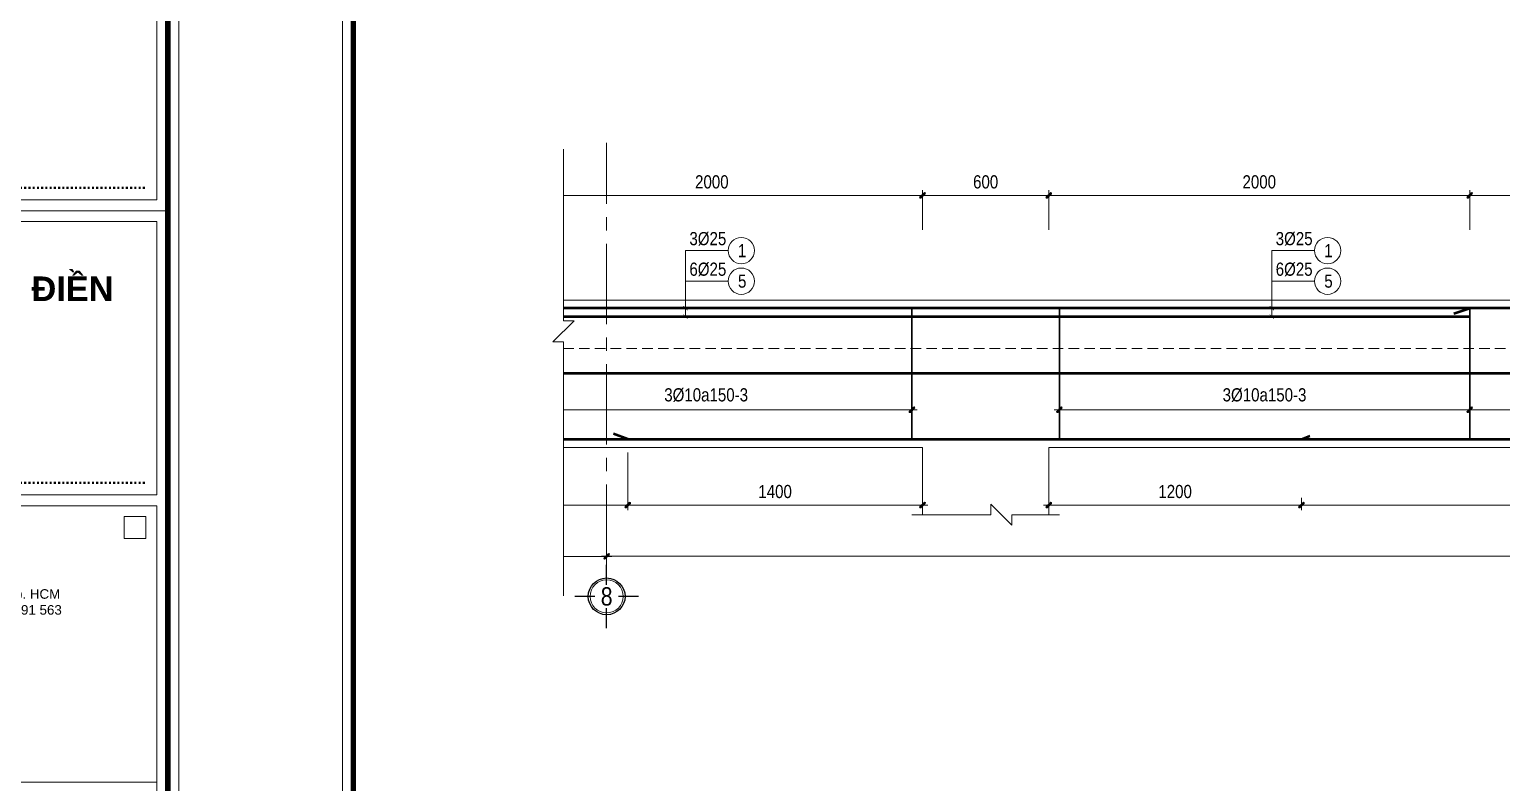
# Model space of a CAD drawing. Header units: millimetres. Extents: x 397144 to 8960116, y 345581 to 674207.
# Drawn here: x 5170583 to 5177575, y 656742 to 660322 of the extents above; entities that cross this region are included whole.
import ezdxf
from ezdxf.enums import TextEntityAlignment as Align
from ezdxf.xclip import XClip

# ---------------------------------------------------------------- set-up
doc = ezdxf.new("R2010")
doc.units = ezdxf.units.MM
doc.header["$XCLIPFRAME"] = 0
doc.header["$PDSIZE"] = -10
doc.linetypes.add('CENTER2', pattern=[28.575, 19.05, -3.175, 3.175, -3.175])
doc.linetypes.add('HIDDEN', pattern=[0.375, 0.25, -0.125])
doc.layers.get('0').update_dxf_attribs({"linetype": 'CONTINUOUS'})
doc.layers.get('Defpoints').update_dxf_attribs({"color": 12, "linetype": 'CONTINUOUS'})
for name, color, linetype, lineweight in [('2', 2, 'CONTINUOUS', 20), ('CDAI', 8, 'CONTINUOUS', 30), ('CTHEP', 2, 'CONTINUOUS', 50), ('DBAO', 3, 'CONTINUOUS', 20), ('DGIONG', 4, 'CONTINUOUS', 13), ('KTH', 150, 'CONTINUOUS', 5), ('Net khuat', 8, 'HIDDEN', 13), ('STICK', 1, 'CONTINUOUS', 9), ('TEXT', 7, 'CONTINUOUS', 15)]:
    doc.layers.add(name, color=color, linetype=linetype, lineweight=lineweight)
doc.layers.add('8', color=8, linetype='CONTINUOUS')
doc.styles.add('CHG_XX_Khung ten$0$A1 BORDER$0$ARIAL', font='arial.ttf')
doc.styles.add('CHG_XX_Khung ten$0$A1 BORDER$0$Title Block DD$0$Arial - Bold', font='arialbd.ttf', dxfattribs={"height": 2.5})
doc.styles.add('HELVECONDENSE', font='VHELVCN_0.TTF')
doc.styles.add('Star-HelCon', font='VHELVCN_0.TTF')
doc.styles.add('TTP-HelCon', font='VHELVCN_0.TTF')
doc.styles.add('VNI-HELVE-CONDENSE', font='VHELVCN_0.TTF')
doc.dimstyles.new('kc-25', dxfattribs={"dimtxt": 62.5, "dimasz": 20, "dimexe": 20, "dimexo": 50, "dimgap": 25, "dimtad": 3, "dimdec": 0, "dimzin": 0, "dimdsep": 46, "dimtxsty": 'VNI-HELVE-CONDENSE', "dimblk": 'DIM', "dimcen": 2.5, "dimclrd": 256, "dimclre": 154, "dimclrt": 7, "dimaunit": 1, "dimadec": 0, "dimazin": 0, "dimtfac": 1, "dimtdec": 0, "dimtix": 1, "dimtmove": 0, "dimatfit": 3, "dimldrblk": 'DOT', "dimfxl": 1, "dimtolj": 1, "dimtzin": 0, "dimarcsym": 0})
doc.dimstyles.new('TTP-25', dxfattribs={"dimscale": 25, "dimtxt": 2.5, "dimasz": 1, "dimexe": 1, "dimexo": 1, "dimgap": 0.09, "dimtad": 0, "dimdec": 4, "dimrnd": 5, "dimzin": 9, "dimdsep": 46, "dimtxsty": 'TTP-HelCon', "dimblk": 'Stick1', "dimcen": 0.09, "dimdle": 1.5, "dimclrd": 256, "dimclre": 256, "dimclrt": 7, "dimadec": 0, "dimazin": 0, "dimtfac": 1, "dimtdec": 4, "dimtmove": 0, "dimatfit": 3, "dimldrblk": '_ArchTick1', "dimfxl": 1, "dimtvp": 1, "dimtolj": 1, "dimtzin": 0, "dimarcsym": 0})

# ---------------------------------------------------------------- blocks, each defined once
blk = doc.blocks.new('AY-33')
at = {"layer": 'CTHEP'}
blk.add_line((5171674.09057, 590166.85075), (5196483.5754, 590166.83185), dxfattribs=at)
for points in [[(5196810.36291, 589847.60311), (5196810.36291, 590475.79032), (5171520.36551, 590475.86587)], [(5171578.60447, 590230.25598), (5171578.60447, 589853.86591), (5196259.37159, 589853.84476), (5196748.53006, 589853.79053), (5196748.53006, 589853.79053)]]:
    blk.add_lwpolyline(points, dxfattribs=at)
at = {"layer": 'DBAO'}
blk.add_lwpolyline([(5187890.36291, 589814.84602), (5196840.36149, 589814.83525), (5196840.36291, 590514.70496), (5171490.36551, 590514.87736), (5171490.36551, 589814.86587), (5171490.36551, 589814.86587), (5171490.36551, 589494.86587)], dxfattribs=at)
at = {"layer": 'Net khuat', "ltscale": 200}
blk.add_lwpolyline([(5171490.36551, 589814.86587), (5171490.36551, 589814.86587), (5172090.36551, 589814.86587), (5172090.36551, 590284.86587), (5196840.36244, 590284.86587)], dxfattribs=at)
blk = doc.blocks.new('CHG_XX_Khung ten')
blk.add_line((687, 422.69), (824, 422.69))
for points in [[(15, 579), (826, 579), (826, 15), (15, 15)], [(816, 362.62), (820, 362.62), (820, 366.62), (816, 366.62)]]:
    blk.add_lwpolyline(points, close=True)
at = {"color": 4, "linetype": 'Continuous', "const_width": 1}
blk.add_lwpolyline([(17, 577), (824, 577), (824, 17), (17, 17)], close=True, dxfattribs=at)
at = {"linetype": 'Continuous'}
for points in [[(689, 471), (822, 471), (822, 424.69), (689, 424.69)], [(689, 368.62), (822, 368.62), (822, 317.93), (689, 317.93)], [(689, 317.93), (822, 317.93), (822, 289.93), (689, 289.93)]]:
    blk.add_lwpolyline(points, close=True, dxfattribs=at)
at = {"style": 'CHG_XX_Khung ten$0$A1 BORDER$0$Title Block DD$0$Arial - Bold'}
for p in [(820, 427.69), (820, 373.62)]:
    blk.add_text('.....................................................', height=2, dxfattribs=at).set_placement(p, align=Align.MIDDLE_RIGHT)
at = {"ltscale": 10, "insert": (739.49, 345.2), "char_height": 1.75, "width": 83.001, "attachment_point": 7, "style": 'CHG_XX_Khung ten$0$A1 BORDER$0$ARIAL'}
blk.add_mtext('Địa chỉ: 37 Trần Ngọc Diện, P.Thảo Điền, Quận 2, Tp. HCM\\PTel: (84.8) 35 191 561 – 35 191 562, Fax: (84.8) 35 191 563\\PEmail: hcmc@htt-group.com', dxfattribs=at)
at = {"ltscale": 10, "insert": (755.91, 410.64), "char_height": 4.5, "width": 121.2929, "attachment_point": 2, "style": 'CHG_XX_Khung ten$0$A1 BORDER$0$Title Block DD$0$Arial - Bold', "bg_fill": 2}
blk.add_mtext('CÔNG TY CỔ PHẦN THIÊN PHÚC ĐIỀN', dxfattribs=at)
at = {"linetype": 'Continuous'}
blk.add_lwpolyline([(689, 420.69), (822, 420.69), (822, 370.62), (689, 370.62)], close=True, dxfattribs=at)
blk = doc.blocks.new('Stick1')
at = {"layer": 'STICK'}
h = blk.add_hatch(color=256, dxfattribs=at)
edge = h.paths.add_edge_path()
edge.add_line((0.3, 0.5), (-0.5, -0.3))
edge.add_arc((-0.4, -0.4), 0.141, 135, 315)
edge.add_line((-0.3, -0.5), (0.5, 0.3))
edge.add_arc((0.4, 0.4), 0.141, 315, 495)
blk.add_line((1, 0), (-1, 0), dxfattribs=at)
blk.add_lwpolyline([(0.3, 0.5), (-0.5, -0.3, 1), (-0.3, -0.5), (0.5, 0.3, 1), (0.3, 0.5, 1)], format="xyb", dxfattribs=at)
blk = doc.blocks.new('*D8429')
at = {"layer": 'Defpoints', "color": 0, "transparency": 16777216}
for p in [(19768.5, 1526.5), (17769.5, 1337.5), (19768.5, 1337.5)]:
    blk.add_point(p, dxfattribs=at)
at = {"layer": 'KTH', "lineweight": -2, "transparency": 16777216}
for p, q in [((17769.5, 1362.5), (17769.5, 1551.5)), ((19768.5, 1362.5), (19768.5, 1551.5)), ((17794.5, 1526.5), (19743.5, 1526.5))]:
    blk.add_line(p, q, dxfattribs=at)
at = {"layer": 'KTH', "lineweight": -2, "transparency": 16777216, "xscale": 25, "yscale": 25, "zscale": 25, "rotation": 180}
blk.add_blockref('Stick1', (17769.5, 1526.5), dxfattribs=at)
at = {"layer": 'KTH', "lineweight": -2, "transparency": 16777216, "xscale": 25, "yscale": 25, "zscale": 25}
blk.add_blockref('Stick1', (19768.5, 1526.5), dxfattribs=at)
at = {"layer": 'KTH', "color": 7, "transparency": 16777216, "insert": (18769, 1590.4), "char_height": 62.5, "attachment_point": 5, "style": 'TTP-HelCon'}
blk.add_mtext('\\A1;2000', dxfattribs=at)
blk = doc.blocks.new('_ArchTick1')
at = {"color": 0, "const_width": 3.81}
blk.add_lwpolyline([(-12.7, -12.7), (12.7, 12.7)], dxfattribs=at)
blk = doc.blocks.new('*D8430')
at = {"layer": 'Defpoints', "color": 0, "transparency": 16777216}
for p in [(15164.5, 581.6), (17119.5, 565), (15164.5, 507.6)]:
    blk.add_point(p, dxfattribs=at)
at = {"layer": 'KTH', "lineweight": -2, "transparency": 16777216}
for p, q in [((15164.5, 556.6), (15164.5, 482.6)), ((17094.5, 507.6), (15189.5, 507.6)), ((17119.5, 540), (17119.5, 482.6))]:
    blk.add_line(p, q, dxfattribs=at)
at = {"layer": 'KTH', "lineweight": -2, "transparency": 16777216, "xscale": 25, "yscale": 25, "zscale": 25, "rotation": 180}
blk.add_blockref('Stick1', (15164.5, 507.6), dxfattribs=at)
at = {"layer": 'KTH', "lineweight": -2, "transparency": 16777216, "xscale": 25, "yscale": 25, "zscale": 25}
blk.add_blockref('Stick1', (17119.5, 507.6), dxfattribs=at)
at = {"layer": 'KTH', "color": 7, "transparency": 16777216, "insert": (16142, 577.5), "char_height": 62.5, "attachment_point": 5, "style": 'TTP-HelCon'}
blk.add_mtext('\\A1;3Þ10a150-3', dxfattribs=at)
blk = doc.blocks.new('*D8431')
at = {"layer": 'Defpoints', "color": 0, "transparency": 16777216}
for p in [(17819.5, 565), (19768.5, 581.6), (19768.5, 507.6)]:
    blk.add_point(p, dxfattribs=at)
at = {"layer": 'KTH', "lineweight": -2, "transparency": 16777216}
for p, q in [((17819.5, 540), (17819.5, 482.6)), ((17844.5, 507.6), (19743.5, 507.6)), ((19768.5, 556.6), (19768.5, 482.6))]:
    blk.add_line(p, q, dxfattribs=at)
at = {"layer": 'KTH', "lineweight": -2, "transparency": 16777216, "xscale": 25, "yscale": 25, "zscale": 25, "rotation": 180}
blk.add_blockref('Stick1', (17819.5, 507.6), dxfattribs=at)
at = {"layer": 'KTH', "lineweight": -2, "transparency": 16777216, "xscale": 25, "yscale": 25, "zscale": 25}
blk.add_blockref('Stick1', (19768.5, 507.6), dxfattribs=at)
at = {"layer": 'KTH', "color": 7, "transparency": 16777216, "insert": (18794, 577.5), "char_height": 62.5, "attachment_point": 5, "style": 'TTP-HelCon'}
blk.add_mtext('\\A1;3Þ10a150-3', dxfattribs=at)
blk = doc.blocks.new('*D8434')
at = {"layer": 'Defpoints', "color": 0, "transparency": 16777216}
for p in [(9669.5, 9.2), (15669.5, 9.1), (15669.5, -188.9)]:
    blk.add_point(p, dxfattribs=at)
at = {"layer": 'KTH', "lineweight": -2, "transparency": 16777216}
for p, q in [((9669.5, -15.8), (9669.5, -213.9)), ((15669.5, -15.9), (15669.5, -213.9)), ((9694.5, -188.9), (15644.5, -188.9))]:
    blk.add_line(p, q, dxfattribs=at)
at = {"layer": 'KTH', "lineweight": -2, "transparency": 16777216, "xscale": 25, "yscale": 25, "zscale": 25, "rotation": 180}
blk.add_blockref('Stick1', (9669.5, -188.9), dxfattribs=at)
at = {"layer": 'KTH', "lineweight": -2, "transparency": 16777216, "xscale": 25, "yscale": 25, "zscale": 25}
blk.add_blockref('Stick1', (15669.5, -188.9), dxfattribs=at)
at = {"layer": 'KTH', "color": 7, "transparency": 16777216, "insert": (12669.5, -125), "char_height": 62.5, "attachment_point": 5, "style": 'TTP-HelCon'}
blk.add_mtext('\\A1;7400', dxfattribs=at)
blk = doc.blocks.new('*D8439')
at = {"layer": 'Defpoints', "color": 0, "transparency": 16777216}
for p in [(17169.5, 1526.5), (15168.5, 1337.5), (17169.5, 1337.5)]:
    blk.add_point(p, dxfattribs=at)
at = {"layer": 'KTH', "lineweight": -2, "transparency": 16777216}
for p, q in [((15168.5, 1362.5), (15168.5, 1551.5)), ((17169.5, 1362.5), (17169.5, 1551.5)), ((15193.5, 1526.5), (17144.5, 1526.5))]:
    blk.add_line(p, q, dxfattribs=at)
at = {"layer": 'KTH', "lineweight": -2, "transparency": 16777216, "xscale": 25, "yscale": 25, "zscale": 25, "rotation": 180}
blk.add_blockref('Stick1', (15168.5, 1526.5), dxfattribs=at)
at = {"layer": 'KTH', "lineweight": -2, "transparency": 16777216, "xscale": 25, "yscale": 25, "zscale": 25}
blk.add_blockref('Stick1', (17169.5, 1526.5), dxfattribs=at)
at = {"layer": 'KTH', "color": 7, "transparency": 16777216, "insert": (16169, 1590.4), "char_height": 62.5, "attachment_point": 5, "style": 'TTP-HelCon'}
blk.add_mtext('\\A1;2000', dxfattribs=at)
blk = doc.blocks.new('dau truc')
blk.add_circle((0, 0), 180)
at = {"layer": '8'}
for p, q in [((0, 127), (0, 345)), ((-127, 0), (-345, 0)), ((345, 0), (127, 0)), ((0, -345), (0, -127))]:
    blk.add_line(p, q, dxfattribs=at)
blk.add_circle((0, 0), 200, dxfattribs=at)
at = {"layer": 'TEXT', "style": 'HELVECONDENSE'}
blk.add_attdef('A', text='', height=233, dxfattribs=at).set_placement((0, 0), align=Align.MIDDLE)
blk = doc.blocks.new('*D8441')
at = {"layer": 'Defpoints', "color": 0, "transparency": 16777216}
for p in [(17769.5, 1526.5), (17169.5, 1362.5), (17769.5, 1337.5)]:
    blk.add_point(p, dxfattribs=at)
at = {"layer": 'KTH', "lineweight": -2, "transparency": 16777216}
for p, q in [((17169.5, 1387.5), (17169.5, 1551.5)), ((17769.5, 1362.5), (17769.5, 1551.5)), ((17194.5, 1526.5), (17744.5, 1526.5))]:
    blk.add_line(p, q, dxfattribs=at)
at = {"layer": 'KTH', "lineweight": -2, "transparency": 16777216, "xscale": 25, "yscale": 25, "zscale": 25, "rotation": 180}
blk.add_blockref('Stick1', (17169.5, 1526.5), dxfattribs=at)
at = {"layer": 'KTH', "lineweight": -2, "transparency": 16777216, "xscale": 25, "yscale": 25, "zscale": 25}
blk.add_blockref('Stick1', (17769.5, 1526.5), dxfattribs=at)
at = {"layer": 'KTH', "color": 7, "transparency": 16777216, "insert": (17469.5, 1590.4), "char_height": 62.5, "attachment_point": 5, "style": 'TTP-HelCon'}
blk.add_mtext('\\A1;600', dxfattribs=at)
blk = doc.blocks.new('*D8443')
at = {"layer": 'Defpoints', "color": 0, "transparency": 16777216}
for p in [(12119.5, 329.2), (15769.5, 266.5), (15769.5, 54.9)]:
    blk.add_point(p, dxfattribs=at)
at = {"layer": 'KTH', "lineweight": -2, "transparency": 16777216}
for p, q in [((12119.5, 304.2), (12119.5, 29.9)), ((15769.5, 241.5), (15769.5, 29.9)), ((12144.5, 54.9), (15744.5, 54.9))]:
    blk.add_line(p, q, dxfattribs=at)
at = {"layer": 'KTH', "lineweight": -2, "transparency": 16777216, "xscale": 25, "yscale": 25, "zscale": 25, "rotation": 180}
blk.add_blockref('Stick1', (12119.5, 54.9), dxfattribs=at)
at = {"layer": 'KTH', "lineweight": -2, "transparency": 16777216, "xscale": 25, "yscale": 25, "zscale": 25}
blk.add_blockref('Stick1', (15769.5, 54.9), dxfattribs=at)
at = {"layer": 'KTH', "color": 7, "transparency": 16777216, "insert": (13944.5, 118.8), "char_height": 62.5, "attachment_point": 5, "style": 'TTP-HelCon'}
blk.add_mtext('\\A1;5050', dxfattribs=at)
blk = doc.blocks.new('*D8444')
at = {"layer": 'Defpoints', "color": 0, "transparency": 16777216}
for p in [(15769.5, 329.2), (17169.5, 329.2), (17169.5, 54.9)]:
    blk.add_point(p, dxfattribs=at)
at = {"layer": 'KTH', "lineweight": -2, "transparency": 16777216}
for p, q in [((15769.5, 304.2), (15769.5, 29.9)), ((17169.5, 304.2), (17169.5, 29.9)), ((15794.5, 54.9), (17144.5, 54.9))]:
    blk.add_line(p, q, dxfattribs=at)
at = {"layer": 'KTH', "lineweight": -2, "transparency": 16777216, "xscale": 25, "yscale": 25, "zscale": 25, "rotation": 180}
blk.add_blockref('Stick1', (15769.5, 54.9), dxfattribs=at)
at = {"layer": 'KTH', "lineweight": -2, "transparency": 16777216, "xscale": 25, "yscale": 25, "zscale": 25}
blk.add_blockref('Stick1', (17169.5, 54.9), dxfattribs=at)
at = {"layer": 'KTH', "color": 7, "transparency": 16777216, "insert": (16469.5, 118.8), "char_height": 62.5, "attachment_point": 5, "style": 'TTP-HelCon'}
blk.add_mtext('\\A1;1400', dxfattribs=at)
blk = doc.blocks.new('*D2249')
at = {"layer": 'Defpoints', "color": 0, "transparency": 16777216}
for p in [(5213632.7, 645853.3), (5214832.7, 645639.1), (5214832.7, 645579.1)]:
    blk.add_point(p, dxfattribs=at)
at = {"layer": 'KTH', "lineweight": -2, "transparency": 16777216}
for p, q in [((5213632.7, 645828.3), (5213632.7, 645554.1)), ((5213657.7, 645579.1), (5214807.7, 645579.1)), ((5214832.7, 645614.1), (5214832.7, 645554.1))]:
    blk.add_line(p, q, dxfattribs=at)
at = {"layer": 'KTH', "lineweight": -2, "transparency": 16777216, "xscale": 25, "yscale": 25, "zscale": 25, "rotation": 180}
blk.add_blockref('Stick1', (5213632.7, 645579.1), dxfattribs=at)
at = {"layer": 'KTH', "lineweight": -2, "transparency": 16777216, "xscale": 25, "yscale": 25, "zscale": 25}
blk.add_blockref('Stick1', (5214832.7, 645579.1), dxfattribs=at)
at = {"layer": 'KTH', "color": 7, "transparency": 16777216, "insert": (5214232.7, 645643), "char_height": 62.5, "attachment_point": 5, "style": 'TTP-HelCon'}
blk.add_mtext('\\A1;1200', dxfattribs=at)
blk = doc.blocks.new('*D8456')
at = {"layer": 'Defpoints', "color": 0, "transparency": 16777216}
for p in [(23468.5, 1526.5), (19768.5, 1337.5), (23468.5, 1337.5)]:
    blk.add_point(p, dxfattribs=at)
at = {"layer": 'KTH', "lineweight": -2, "transparency": 16777216}
for p, q in [((19768.5, 1362.5), (19768.5, 1551.5)), ((23468.5, 1362.5), (23468.5, 1551.5)), ((19793.5, 1526.5), (23443.5, 1526.5))]:
    blk.add_line(p, q, dxfattribs=at)
at = {"layer": 'KTH', "lineweight": -2, "transparency": 16777216, "xscale": 25, "yscale": 25, "zscale": 25, "rotation": 180}
blk.add_blockref('Stick1', (19768.5, 1526.5), dxfattribs=at)
at = {"layer": 'KTH', "lineweight": -2, "transparency": 16777216, "xscale": 25, "yscale": 25, "zscale": 25}
blk.add_blockref('Stick1', (23468.5, 1526.5), dxfattribs=at)
at = {"layer": 'KTH', "color": 7, "transparency": 16777216, "insert": (21618.5, 1590.4), "char_height": 62.5, "attachment_point": 5, "style": 'TTP-HelCon'}
blk.add_mtext('\\A1;3700', dxfattribs=at)
blk = doc.blocks.new('*D8462')
at = {"layer": 'Defpoints', "color": 0, "transparency": 16777216}
for p in [(19768.5, 647.6), (23464.5, 647.6), (23464.5, 507.5)]:
    blk.add_point(p, dxfattribs=at)
at = {"layer": 'KTH', "lineweight": -2, "transparency": 16777216}
for p, q in [((19768.5, 622.6), (19768.5, 482.5)), ((23464.5, 622.6), (23464.5, 482.5)), ((19793.5, 507.5), (23439.5, 507.5))]:
    blk.add_line(p, q, dxfattribs=at)
at = {"layer": 'KTH', "lineweight": -2, "transparency": 16777216, "xscale": 25, "yscale": 25, "zscale": 25, "rotation": 180}
blk.add_blockref('Stick1', (19768.5, 507.5), dxfattribs=at)
at = {"layer": 'KTH', "lineweight": -2, "transparency": 16777216, "xscale": 25, "yscale": 25, "zscale": 25}
blk.add_blockref('Stick1', (23464.5, 507.5), dxfattribs=at)
at = {"layer": 'KTH', "color": 7, "transparency": 16777216, "insert": (21616.5, 577.5), "char_height": 62.5, "attachment_point": 5, "style": 'TTP-HelCon'}
blk.add_mtext('\\A1;3Þ10a200-3', dxfattribs=at)
blk = doc.blocks.new('DIM')
h = blk.add_hatch(color=1)
h.paths.add_polyline_path([(0.49, 0.29, 1), (0.29, 0.49), (-0.19, 0), (0.19, 0)])
h.paths.add_polyline_path([(0.19, 0), (-0.19, 0), (-0.49, -0.29, 1), (-0.29, -0.49)])
at = {"color": 9}
for p, q in [((-0.19, 0), (-1.5, 0)), ((0.19, 0), (1.5, 0))]:
    blk.add_line(p, q, dxfattribs=at)
at = {"color": 1}
for p, q in [((-0.49, -0.29), (0.29, 0.49)), ((-0.29, -0.49), (0.49, 0.29)), ((-0.19, 0), (0.19, 0))]:
    blk.add_line(p, q, dxfattribs=at)
blk.add_arc((-0.39, -0.39), 0.138, 135, 315, dxfattribs=at)
blk = doc.blocks.new('*D2250')
at = {"layer": 'Defpoints', "color": 0, "transparency": 16777216}
for p in [(5211532.7, 645533.3), (5220632.7, 645533.3), (5220632.7, 645335.4)]:
    blk.add_point(p, dxfattribs=at)
at = {"layer": 'KTH', "lineweight": -2, "transparency": 16777216}
for p, q in [((5211532.7, 645508.3), (5211532.7, 645310.4)), ((5220632.7, 645508.3), (5220632.7, 645310.4)), ((5211557.7, 645335.4), (5220607.7, 645335.4))]:
    blk.add_line(p, q, dxfattribs=at)
at = {"layer": 'KTH', "lineweight": -2, "transparency": 16777216, "xscale": 25, "yscale": 25, "zscale": 25, "rotation": 180}
blk.add_blockref('Stick1', (5211532.7, 645335.4), dxfattribs=at)
at = {"layer": 'KTH', "lineweight": -2, "transparency": 16777216, "xscale": 25, "yscale": 25, "zscale": 25}
blk.add_blockref('Stick1', (5220632.7, 645335.4), dxfattribs=at)
at = {"layer": 'KTH', "color": 7, "transparency": 16777216, "insert": (5216082.7, 645399.2), "char_height": 62.5, "attachment_point": 5, "style": 'TTP-HelCon'}
blk.add_mtext('\\A1;9100', dxfattribs=at)
blk = doc.blocks.new('*D8471')
at = {"layer": 'Defpoints', "color": 0, "transparency": 16777216}
for p in [(18969.5, 114.9), (24267.5, 89.9), (24267.5, 54.9)]:
    blk.add_point(p, dxfattribs=at)
at = {"layer": 'KTH', "lineweight": -2, "transparency": 16777216}
for p, q in [((18969.5, 89.9), (18969.5, 29.9)), ((18994.5, 54.9), (24242.5, 54.9)), ((24267.5, 64.9), (24267.5, 29.9))]:
    blk.add_line(p, q, dxfattribs=at)
at = {"layer": 'KTH', "lineweight": -2, "transparency": 16777216, "xscale": 25, "yscale": 25, "zscale": 25, "rotation": 180}
blk.add_blockref('Stick1', (18969.5, 54.9), dxfattribs=at)
at = {"layer": 'KTH', "lineweight": -2, "transparency": 16777216, "xscale": 25, "yscale": 25, "zscale": 25}
blk.add_blockref('Stick1', (24267.5, 54.9), dxfattribs=at)
at = {"layer": 'KTH', "color": 7, "transparency": 16777216, "insert": (21618.5, 118.8), "char_height": 62.5, "attachment_point": 5, "style": 'TTP-HelCon'}
blk.add_mtext('\\A1;5300', dxfattribs=at)
blk = doc.blocks.new('Y-37')
at = {"layer": 'CDAI', "ltscale": 52.5}
for p, q in [((17119.46907, 994.12616), (17119.46907, 368.15038)), ((17819.47047, 994.12233), (17819.47047, 364.12233)), ((19768.47047, 994.12233), (19768.47047, 364.12233))]:
    blk.add_line(p, q, dxfattribs=at)
at = {"layer": 'CTHEP'}
for p, q in [((19693.47047, 965.12233), (19768.47047, 990.12233)), ((15168.50855, 950.18514), (19768.47047, 950.18514)), ((1119.46907, 681.17417), (49858.11137, 681.13827)), ((15769.46907, 368.19766), (15702.55272, 393.49718)), ((18969.47047, 368.14495), (19008.96946, 383.83682))]:
    blk.add_line(p, q, dxfattribs=at)
for points in [[(49989.46907, 361.93876), (49989.46907, 990.12597), (171.95451, 990.1847)], [(172.63649, 368.18914), (10138.47515, 368.18041), (10718.3369, 368.1785), (17169.46907, 368.15021), (17743.51458, 368.14833), (49905.53617, 368.12618), (49905.53617, 891.00169)]]:
    blk.add_lwpolyline(points, dxfattribs=at)
at = {"layer": 'DBAO'}
blk.add_line((50019.46907, 1029.07736), (17317.37532, 1029.12513), dxfattribs=at)
for points in [[(10244.83035, 1029.35796), (17317.37532, 1029.12238)], [(10719.46647, 9.19447), (10719.46647, 329.16865), (17169.46907, 329.12616), (17169.46907, 9.12616)], [(17769.47047, 329.12233), (25469.46907, 329.11257)], [(17769.47047, 9.12233), (17769.47047, 329.12233)]]:
    blk.add_lwpolyline(points, dxfattribs=at)
at = {"layer": 'DGIONG'}
blk.add_lwpolyline([(17119.46907, 9.12616), (17494.47047, 9.12233), (17494.47047, 59.12233), (17594.47047, -40.87767), (17594.47047, 9.12233), (17819.47047, 9.12233)], dxfattribs=at)
for centre in [(16309.03236, 1264.00269), (19093.66394, 1264.00269), (16309.03236, 1118.70368), (19093.66394, 1118.70368)]:
    blk.add_circle(centre, 62.5, dxfattribs=at)
at = {"layer": 'Net khuat', "linetype": 'CENTER2', "ltscale": 20}
blk.add_line((15669.46908, -228.29549), (15669.46908, 1777.04716), dxfattribs=at)
at = {"layer": 'Net khuat', "ltscale": 200}
blk.add_lwpolyline([(1769.46647, 329.18456), (1769.46647, 799.18779), (50019.46907, 799.18779)], dxfattribs=at)
at = {"layer": '2', "ltscale": 300}
ref = blk.add_blockref('dau truc', (15669.46908, -379.16002), dxfattribs=dict(at, xscale=0.4367131292819977, yscale=0.4367131292819977, zscale=0.4367131292819977))
ref.add_attrib('A', '8', dxfattribs={"layer": 'TEXT', "height": 87.5, "style": 'HELVECONDENSE'}).set_placement((15669.46908, -379.16002), align=Align.MIDDLE)
at = {"layer": 'TEXT', "style": 'TTP-HelCon'}
for s, p in [('3Þ25', (16062.5223, 1289.85563)), ('3Þ25', (18847.15389, 1289.85563)), ('6Þ25', (16062.5223, 1144.55663)), ('6Þ25', (18847.15389, 1144.55663))]:
    blk.add_text(s, height=62.5, dxfattribs=at).set_placement(p)
at = {"layer": 'TEXT', "style": 'Star-HelCon'}
for s, p in [('1', (16313.19902, 1264.00269)), ('1', (19097.83061, 1264.00269)), ('5', (16313.19902, 1118.70368)), ('5', (19097.83061, 1118.70368))]:
    blk.add_text(s, height=62.5, dxfattribs=at).set_placement(p, align=Align.MIDDLE)
at = {"layer": 'KTH'}
for base, p1, p2, picture, middle in [((17169.46907, 1526.5205), (15168.46907, 1337.51667), (17169.46907, 1337.51667), '*D8439', (16168.96907, 1590.35384)), ((17769.47047, 1526.5205), (17169.46907, 1362.51667), (17769.47047, 1337.51667), '*D8441', (17469.46977, 1590.35384)), ((19768.47047, 1526.51667), (17769.47047, 1337.51667), (19768.47047, 1337.51667), '*D8429', (18768.97047, 1590.35)), ((23468.46907, 1526.51667), (19768.47047, 1337.51667), (23468.46907, 1337.51667), '*D8456', (21618.46977, 1590.35))]:
    dim = blk.add_linear_dim(base=base, p1=p1, p2=p2, angle=180, dimstyle='TTP-25', override={"dimtmove": 1}, dxfattribs=at)
    dim.commit()
    dim.dimension.update_dxf_attribs({"geometry": picture, "text_midpoint": middle})
for base, p1, p2, text, picture, middle in [((23464.46907, 507.54675), (19768.47047, 647.63529), (23464.46907, 647.56698), '3Þ10a200-3', '*D8462', (21616.46977, 577.46342)), ((19768.47047, 507.5538), (17819.47047, 565.02715), (19768.47047, 581.55381), '3Þ10a150-3', '*D8431', (18793.97047, 577.47047)), ((15769.46907, 54.93646), (12119.46647, 329.15431), (15769.46907, 266.48743), '5050', '*D8443', (13944.46777, 118.76979))]:
    dim = blk.add_linear_dim(base=base, p1=p1, p2=p2, text=text, dimstyle='TTP-25', override={"dimtmove": 1}, dxfattribs=at)
    dim.commit()
    dim.dimension.update_dxf_attribs({"geometry": picture, "text_midpoint": middle})
for base, p1, p2, text, picture, middle in [((15164.46907, 507.5538), (17119.46907, 565.02715), (15164.46907, 581.55381), '3Þ10a150-3', '*D8430', (16141.96907, 577.47047)), ((15669.46908, -188.85876), (9669.46908, 9.1983), (15669.46908, 9.12425), '7400', '*D8434', (12669.46908, -125.02543))]:
    dim = blk.add_linear_dim(base=base, p1=p1, p2=p2, angle=180, text=text, dimstyle='TTP-25', override={"dimtmove": 1}, dxfattribs=at)
    dim.commit()
    dim.dimension.update_dxf_attribs({"geometry": picture, "text_midpoint": middle})
for base, p1, p2, picture, middle in [((17169.46907, 54.93646), (15769.46907, 329.16865), (17169.46907, 329.15431), '*D8444', (16469.46907, 118.76979)), ((24267.46907, 54.93646), (18969.47047, 114.88764), (24267.46907, 89.88764), '*D8471', (21618.46977, 118.76979))]:
    dim = blk.add_linear_dim(base=base, p1=p1, p2=p2, dimstyle='TTP-25', override={"dimtmove": 1}, dxfattribs=at)
    dim.commit()
    dim.dimension.update_dxf_attribs({"geometry": picture, "text_midpoint": middle})
dim = blk.add_linear_dim(base=(18969.47047, 54.93646), p1=(17769.47047, 329.12233), p2=(18969.47047, 114.88764), dimstyle='TTP-25', override={"dimtmove": 1}, dxfattribs=at)
dim.commit()
dim.dimension.update_dxf_attribs({"geometry": '*D2249', "text_midpoint": (18369.47047, 118.76979), "insert": (-5195863.24964, -645524.21167)})
dim = blk.add_linear_dim(base=(24769.46908, -188.85876), p1=(15669.46908, 9.12425), p2=(24769.46908, 9.12425), angle=180, dimstyle='TTP-25', override={"dimtmove": 1}, dxfattribs=at)
dim.commit()
dim.dimension.update_dxf_attribs({"geometry": '*D2250', "text_midpoint": (20219.46908, -125.02543), "insert": (-5195863.24964, -645524.21167)})
at = {"layer": 'DGIONG'}
for points in [[(16044.01053, 990.19458), (16044.01027, 1264.00269), (16246.53236, 1264.00269)], [(18828.64212, 990.19458), (18828.64186, 1264.00269), (19031.16394, 1264.00269)], [(16044.01018, 950.19458), (16044.00992, 1118.70368), (16246.532, 1118.70368)], [(18828.64177, 950.19458), (18828.6415, 1118.70368), (19031.16359, 1118.70368)]]:
    blk.add_leader(points, dimstyle='kc-25', override={"dimtad": 0, "dimldrblk": 'ArchTick', "dimfxl": 100, "dimarcsym": 1}, dxfattribs=at)

msp = doc.modelspace()

# ---------------------------------------------------------------- block references
at = {"layer": 'CDAI'}
ref = msp.add_blockref('AY-33', (-20478.27974, 68060.02924), dxfattribs=at)
XClip(ref).set_block_clipping_path([(5170797.036019085, 588847.9135108036), (5188044.6407116679, 591175.458884406)])

# ---------------------------------------------------------------- next in the draw order: block references
at = {"layer": 'KTH', "ltscale": 0.8, "xscale": 25.92478421702978, "yscale": 25.92478421702978, "zscale": 25.92478421702978}
msp.add_blockref('CHG_XX_Khung ten', (5149878.03495, 648501.85593), dxfattribs=at)

# ---------------------------------------------------------------- next in the draw order: block references
msp.add_blockref('CHG_XX_Khung ten', (5171680.77848, 648501.85593), dxfattribs=at)

# ---------------------------------------------------------------- next in the draw order: linework, layer by layer
at = {"layer": 'DGIONG'}
msp.add_lwpolyline([(5173119.47241, 659753.39651), (5173119.47241, 658936.89814), (5173169.47241, 658936.89814), (5173069.47241, 658836.89814), (5173119.47241, 658836.89814), (5173119.47241, 657629.20602)], dxfattribs=at)

# ---------------------------------------------------------------- next in the draw order: block references
at = {"layer": 'KTH'}
ref = msp.add_blockref('Y-37', (5157655.0179, 658006.51293), dxfattribs=at)
XClip(ref).set_block_clipping_path([(15463.3454985004, -731.137271678), (25080.8919866411, 2170.0343434394)])

doc.saveas('drawing.dxf')
